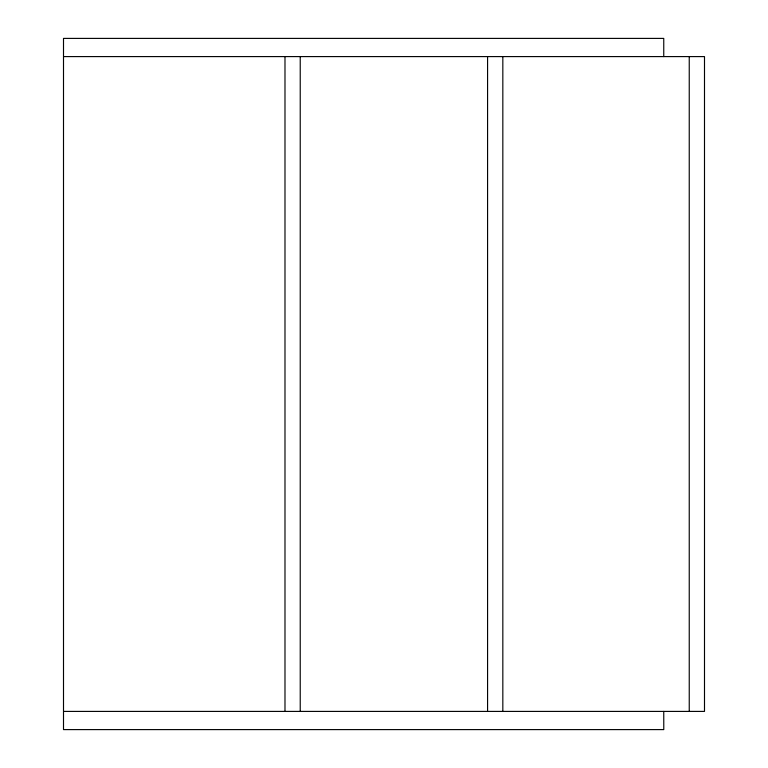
<?xml version="1.0" encoding="UTF-8"?>
<svg xmlns="http://www.w3.org/2000/svg" width="768" height="768" viewBox="0 0 768 768"><rect width="100%" height="100%" fill="white"/><g stroke="black" fill="none" stroke-linecap="round" stroke-linejoin="round"><path stroke-width="1.15" d="M63.504 56.592L704.496 56.592L704.496 711.408L63.504 711.408M689.242 56.592L689.242 711.408M663.754 56.592L663.754 38.4L63.504 38.4L63.504 729.6L663.782 729.6L663.754 711.408M502.829 56.592L502.829 711.408M487.574 56.592L487.574 711.408M300.23 56.592L300.23 711.408M284.986 56.592L284.986 711.408"/></g></svg>
